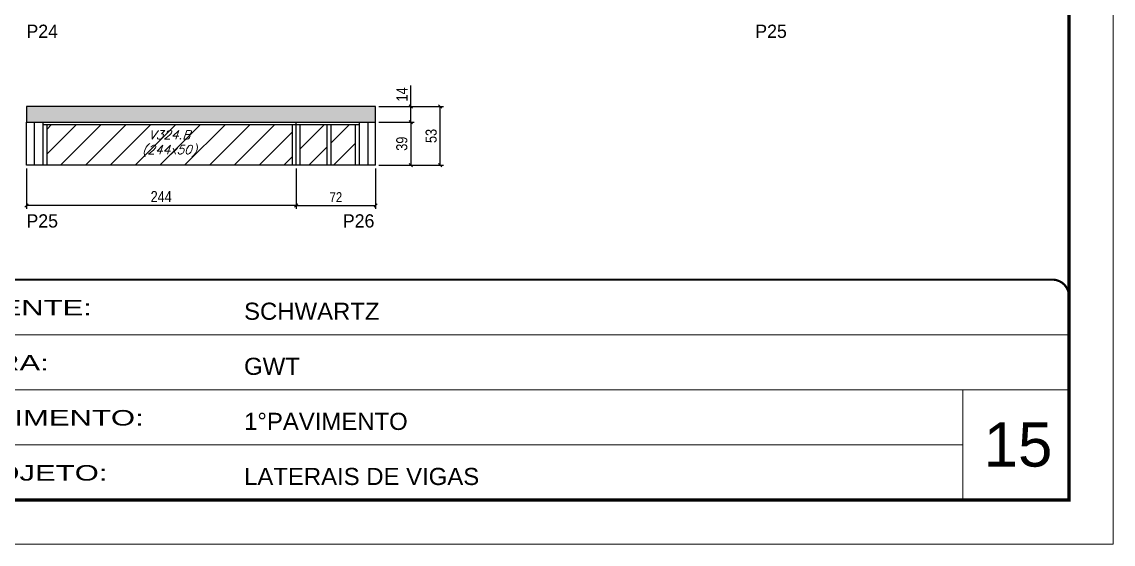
# Model space of a CAD drawing. Extents: x 13154 to 22413, y 1253 to 30260.
# Drawn here: x 16836 to 17823, y 25373 to 25846 of the extents above; entities that cross this region are included whole.
import ezdxf

# ---------------------------------------------------------------- set-up
doc = ezdxf.new("R2010")
doc.units = 0
doc.linetypes.add('CONTINUO', pattern=[0])
doc.linetypes.add('DASHED', pattern=[0.75, 0.5, -0.25])
for name, color, linetype in [('5', 5, 'Continuous'), ('COTA', 241, 'Continuous'), ('Painéis', 200, 'Continuous'), ('SARR_2.2x7', 40, 'Continuous'), ('SARR_3.5x7', 81, 'Continuous'), ('texto', 7, 'Continuous')]:
    doc.layers.add(name, color=color, linetype=linetype)
for name, color, linetype, lineweight in [('CARIMBO', 255, 'Continuous', 9), ('Folhas', 255, 'Continuous', 9), ('Hachura', 251, 'Continuous', 9), ('SARRAFO DE PRESSAO', 251, 'DASHED', 9)]:
    doc.layers.add(name, color=color, linetype=linetype, lineweight=lineweight)
doc.styles.add('ARIAL', font='arial.ttf')
doc.styles.add('COTA TECNICA', font='techl___.ttf', dxfattribs={"height": 10})
doc.styles.add('COTA TECNICA-50', font='techl___.ttf', dxfattribs={"height": 9})
doc.styles.add('Romans', font='romans.shx')
doc.styles.add('ROMAS860', font='ROMAS860.SHX')
doc.styles.add('Tecnologia', font='')
doc.styles.get('Tecnologia').set_extended_font_data('Forgotten Futurist')
doc.dimstyles.new('COTA PAINEL-50', dxfattribs={"dimtxt": 9, "dimasz": 3, "dimexe": 3, "dimexo": 3, "dimgap": 3, "dimtad": 1, "dimdec": 1, "dimzin": 12, "dimdsep": 46, "dimtxsty": 'COTA TECNICA-50', "dimblk1": 'OBLIQUE', "dimblk2": 'OBLIQUE', "dimsah": 1, "dimcen": 0.9, "dimclrd": 4, "dimclre": 4, "dimclrt": 240, "dimadec": 1, "dimazin": 3, "dimtfac": 1, "dimtdec": 1, "dimtmove": 0, "dimatfit": 3, "dimfxl": 1, "dimtolj": 1, "dimtzin": 12, "dimarcsym": 0})
doc.dimstyles.new('PAINEL', dxfattribs={"dimtxt": 10, "dimasz": 3, "dimexe": 3, "dimexo": 3, "dimgap": 3, "dimtad": 1, "dimdec": 1, "dimzin": 12, "dimdsep": 46, "dimtxsty": 'COTA TECNICA', "dimblk1": 'OBLIQUE', "dimblk2": 'OBLIQUE', "dimsah": 1, "dimcen": 0.9, "dimclrd": 4, "dimclre": 4, "dimclrt": 240, "dimadec": 1, "dimazin": 3, "dimtfac": 1, "dimtdec": 1, "dimtmove": 0, "dimatfit": 3, "dimfxl": 1, "dimtolj": 1, "dimtzin": 12, "dimarcsym": 0})

# ---------------------------------------------------------------- blocks, each defined once
blk = doc.blocks.new('9999999999')
at = {"color": 30, "linetype": 'CONTINUO'}
for p, q in [((98564.56, 34379.64), (99583.98, 34379.64)), ((98564.56, 34329.83), (99487.98, 34329.83)), ((99583.98, 34329.83), (99487.98, 34329.83)), ((99487.98, 34329.83), (99487.98, 34230.21)), ((98564.56, 34280.02), (99487.98, 34280.02))]:
    blk.add_line(p, q, dxfattribs=at)
at = {"color": 30, "linetype": 'CONTINUO', "const_width": 2}
blk.add_lwpolyline([(99583.98, 34230.21), (99583.98, 34414.45, 0.414214), (99568.98, 34429.45), (98228.98, 34429.45, 0.414214), (98213.98, 34414.45), (98213.98, 34245.21, 0.414214), (98228.98, 34230.21), (99583.98, 34230.21)], format="xyb", dxfattribs=at)
at = {"layer": 'Folhas'}
blk.add_lwpolyline([(98138.98, 34190.21), (99623.98, 34190.21), (99623.98, 35240.21), (98138.98, 35240.21)], close=True, dxfattribs=at)
at = {"layer": 'Folhas', "color": 30, "const_width": 3}
blk.add_lwpolyline([(98213.98, 34230.21), (99583.98, 34230.21), (99583.98, 35200.21), (98213.98, 35200.21)], close=True, dxfattribs=at)
at = {"color": 7, "linetype": 'Continuous', "ltscale": 5, "style": 'ARIAL'}
for s, height, p in [('SCHWARTZ', 15.483, (98837.68, 34393.13)), ('GWT', 15.483, (98837.68, 34343.32)), ('1°PAVIMENTO', 15.4829, (98837.68, 34293.51)), ('LATERAIS DE VIGAS', 15.4829, (98837.68, 34243.7))]:
    blk.add_text(s, height=height, dxfattribs=at).set_placement(p)
at = {"layer": 'Folhas', "color": 7, "style": 'Tecnologia', "width": 1.5}
for s, p in [('CLIENTE:', (98573.65, 34397.17)), ('OBRA:', (98573.65, 34347.31)), ('PAVIMENTO:', (98573.65, 34297.5)), ('PROJETO:', (98573.65, 34247.69))]:
    blk.add_text(s, height=14, dxfattribs=at).set_placement(p)
blk = doc.blocks.new('_Oblique')
at = {"color": 0, "linetype": 'ByBlock', "lineweight": -2}
blk.add_line((-0.5, -0.5), (0.5, 0.5), dxfattribs=at)
blk = doc.blocks.new('*D1436')
at = {"layer": 'COTA', "color": 4, "linetype": 'ByBlock', "lineweight": -2, "transparency": 16777216}
for p, q in [((17083.63, 25713.13), (17083.63, 25676.68)), ((17155.63, 25713.13), (17155.63, 25676.68)), ((17083.63, 25679.68), (17155.63, 25679.68))]:
    blk.add_line(p, q, dxfattribs=at)
at = {"layer": 'Defpoints', "color": 0, "linetype": 'ByBlock', "transparency": 16777216}
for p in [(17083.63, 25716.13), (17155.63, 25716.13), (17155.63, 25679.68)]:
    blk.add_point(p, dxfattribs=at)
at = {"layer": 'COTA', "color": 4, "linetype": 'ByBlock', "lineweight": -2, "transparency": 16777216, "xscale": 3, "yscale": 3, "zscale": 3, "rotation": 180}
blk.add_blockref('_Oblique', (17083.63, 25679.68), dxfattribs=at)
at = {"layer": 'COTA', "color": 4, "linetype": 'ByBlock', "lineweight": -2, "transparency": 16777216, "xscale": 3, "yscale": 3, "zscale": 3}
blk.add_blockref('_Oblique', (17155.63, 25679.68), dxfattribs=at)
at = {"layer": 'COTA', "color": 240, "linetype": 'ByBlock', "transparency": 16777216, "insert": (17119.63, 25687.25), "char_height": 9, "attachment_point": 5, "style": 'COTA TECNICA-50'}
blk.add_mtext('\\A1;72', dxfattribs=at)
blk = doc.blocks.new('*D1437')
at = {"layer": 'COTA', "color": 4, "linetype": 'ByBlock', "lineweight": -2, "transparency": 16777216}
for p, q in [((16839.63, 25713.13), (16839.63, 25676.68)), ((17083.63, 25713.13), (17083.63, 25676.68)), ((17083.63, 25679.68), (16839.63, 25679.68))]:
    blk.add_line(p, q, dxfattribs=at)
at = {"layer": 'Defpoints', "color": 0, "linetype": 'ByBlock', "transparency": 16777216}
for p in [(16839.63, 25716.13), (17083.63, 25716.13), (16839.63, 25679.68)]:
    blk.add_point(p, dxfattribs=at)
at = {"layer": 'COTA', "color": 4, "linetype": 'ByBlock', "lineweight": -2, "transparency": 16777216, "xscale": 3, "yscale": 3, "zscale": 3, "rotation": 180}
blk.add_blockref('_Oblique', (16839.63, 25679.68), dxfattribs=at)
at = {"layer": 'COTA', "color": 4, "linetype": 'ByBlock', "lineweight": -2, "transparency": 16777216, "xscale": 3, "yscale": 3, "zscale": 3}
blk.add_blockref('_Oblique', (17083.63, 25679.68), dxfattribs=at)
at = {"layer": 'COTA', "color": 240, "linetype": 'ByBlock', "transparency": 16777216, "insert": (16961.63, 25687.76), "char_height": 10, "attachment_point": 5, "style": 'COTA TECNICA'}
blk.add_mtext('\\A1;244', dxfattribs=at)
blk = doc.blocks.new('*D1438')
at = {"layer": 'COTA', "color": 4, "linetype": 'ByBlock', "lineweight": -2, "transparency": 16777216}
for p, q in [((17158.63, 25755.13), (17190.55, 25755.13)), ((17187.55, 25755.13), (17187.55, 25716.13)), ((17158.63, 25716.13), (17190.55, 25716.13))]:
    blk.add_line(p, q, dxfattribs=at)
at = {"layer": 'Defpoints', "color": 0, "linetype": 'ByBlock', "transparency": 16777216}
for p in [(17155.63, 25755.13), (17155.63, 25716.13), (17187.55, 25716.13)]:
    blk.add_point(p, dxfattribs=at)
at = {"layer": 'COTA', "color": 4, "linetype": 'ByBlock', "lineweight": -2, "transparency": 16777216, "xscale": 3, "yscale": 3, "zscale": 3}
for p, rotation in [((17187.55, 25755.13), 90), ((17187.55, 25716.13), 270)]:
    blk.add_blockref('_Oblique', p, dxfattribs=dict(at, rotation=rotation))
at = {"layer": 'COTA', "color": 240, "linetype": 'ByBlock', "transparency": 16777216, "insert": (17179.3, 25735.63), "char_height": 10, "attachment_point": 5, "rotation": 90, "style": 'COTA TECNICA'}
blk.add_mtext('\\A1;39', dxfattribs=at)
blk = doc.blocks.new('*D1439')
at = {"layer": 'COTA', "color": 4, "lineweight": -2, "transparency": 16777216}
for p, q in [((17187.55, 25769.13), (17187.55, 25788.24)), ((17158.63, 25769.13), (17190.55, 25769.13)), ((17187.55, 25755.13), (17187.55, 25769.13)), ((17158.63, 25755.13), (17190.55, 25755.13))]:
    blk.add_line(p, q, dxfattribs=at)
at = {"layer": 'Defpoints', "color": 0, "transparency": 16777216}
for p in [(17155.63, 25769.13), (17187.55, 25769.13), (17155.63, 25755.13)]:
    blk.add_point(p, dxfattribs=at)
at = {"layer": 'COTA', "color": 4, "lineweight": -2, "transparency": 16777216, "xscale": 3, "yscale": 3, "zscale": 3}
for p, rotation in [((17187.55, 25769.13), 90), ((17187.55, 25755.13), 270)]:
    blk.add_blockref('_Oblique', p, dxfattribs=dict(at, rotation=rotation))
at = {"layer": 'COTA', "color": 240, "transparency": 16777216, "insert": (17179.47, 25780.18), "char_height": 10, "attachment_point": 5, "rotation": 90, "style": 'COTA TECNICA'}
blk.add_mtext('\\A1;14', dxfattribs=at)
blk = doc.blocks.new('*D1440')
at = {"layer": 'COTA', "color": 4, "lineweight": -2, "transparency": 16777216}
for p, q in [((17158.63, 25769.13), (17217.1, 25769.13)), ((17214.1, 25716.13), (17214.1, 25769.13)), ((17158.63, 25716.13), (17217.1, 25716.13))]:
    blk.add_line(p, q, dxfattribs=at)
at = {"layer": 'Defpoints', "color": 0, "transparency": 16777216}
for p in [(17155.63, 25769.13), (17214.1, 25769.13), (17155.63, 25716.13)]:
    blk.add_point(p, dxfattribs=at)
at = {"layer": 'COTA', "color": 4, "lineweight": -2, "transparency": 16777216, "xscale": 3, "yscale": 3, "zscale": 3}
for p, rotation in [((17214.1, 25769.13), 90), ((17214.1, 25716.13), 270)]:
    blk.add_blockref('_Oblique', p, dxfattribs=dict(at, rotation=rotation))
at = {"layer": 'COTA', "color": 240, "transparency": 16777216, "insert": (17205.88, 25742.63), "char_height": 10, "attachment_point": 5, "rotation": 90, "style": 'COTA TECNICA'}
blk.add_mtext('\\A1;53', dxfattribs=at)

msp = doc.modelspace()

# ---------------------------------------------------------------- hatches: boundary and pattern name
at = {"layer": 'COTA'}
h = msp.add_hatch(dxfattribs=at)
h.set_pattern_fill('AR-CONC', color=256, scale=0.03)
h.set_pattern_definition([(50, (0, -36.628), (5.4655401, -0.47817257), [0.5715, -6.2865]), (355, (0, -36.628), (-1.0573026, 5.7317054), [0.4572, -5.0292175]), (100.451445, (0.4555, -36.668), (4.4082374, 5.2535326), [0.4857003, -5.3427073]), (46.1842, (0, -35.104), (8.1323712, -1.2612698), [0.85725, -9.42975]), (96.635558, (0.678, -35.209), (7.122124, 7.4227837), [0.7285507, -8.0140682]), (351.18415, (0, -35.104), (7.122124, 7.4227837), [0.685799, -7.543792]), (21, (0.762, -35.485), (4.54843174, -3.06795595), [0.5715, -6.2865]), (326, (0.762, -35.485), (1.8540609, 5.525639), [0.4572, -5.0292]), (71.451445, (1.141, -35.741), (6.4024926, 2.4576831), [0.4857003, -5.3426981]), (37.5, (0, -36.6282), (0.0926581, 2.53665117), [0, -4.96824, 0, -5.1054, 0, -5.04825]), (7.5, (0, -36.6282), (2.00458988, 3.00541724), [0, -2.91084, 0, -4.85394, 0, -1.92405]), (327.5, (-1.6993, -36.6282), (4.06771786, -0.17186232), [0, -1.905, 0, -5.9436, 0, -7.8867]), (317.5, (-2.4613, -36.6282), (4.44387544, 0.76279473), [0, -2.4765, 0, -3.94716, 0, -5.6007])])
h.paths.add_polyline_path([(16839.63, 25769.13), (16839.63, 25755.13), (17155.63, 25755.13), (17155.63, 25769.13)])
at = {"layer": 'Hachura', "linetype": 'ByBlock'}
h = msp.add_hatch(dxfattribs=at)
h.set_pattern_fill('ANSI31', color=256, scale=5)
h.paths.add_polyline_path([(17080.13, 25716.13), (17080.13, 25752.93), (16858.13, 25752.93), (16858.13, 25716.13)])
h.paths.add_polyline_path([(17111.44, 25752.93), (17087.13, 25752.93), (17087.13, 25716.13), (17111.44, 25716.13)])
h.paths.add_polyline_path([(17114.94, 25716.13), (17137.13, 25716.13), (17137.13, 25752.93), (17114.94, 25752.93)])

# ---------------------------------------------------------------- linework, layer by layer
at = {"layer": 'COTA'}
for p, q in [((17155.63, 25769.13), (16839.63, 25769.13)), ((16839.63, 25769.13), (16839.63, 25755.13)), ((17155.63, 25755.13), (17155.63, 25769.13))]:
    msp.add_line(p, q, dxfattribs=at)
at = {"layer": 'Painéis', "linetype": 'Continuous'}
for p, q in [((16839.63, 25716.13), (16839.63, 25755.13)), ((16839.63, 25755.13), (17155.63, 25755.13)), ((17083.63, 25716.13), (17083.63, 25755.13)), ((17155.63, 25716.13), (17155.63, 25755.13)), ((17155.63, 25716.13), (16839.63, 25716.13))]:
    msp.add_line(p, q, dxfattribs=at)
at = {"layer": 'SARR_2.2x7', "linetype": 'Continuous'}
for p, q in [((16846.63, 25755.13), (16846.63, 25716.13)), ((16854.63, 25752.93), (17083.63, 25752.93)), ((17083.63, 25752.93), (17140.63, 25752.93)), ((17148.63, 25755.13), (17148.63, 25716.13))]:
    msp.add_line(p, q, dxfattribs=at)
at = {"layer": 'SARR_3.5x7'}
for p, q in [((16854.63, 25755.13), (16854.63, 25716.13)), ((16858.13, 25752.93), (16858.13, 25716.13)), ((17080.13, 25752.93), (17080.13, 25716.13)), ((17087.13, 25752.93), (17087.13, 25716.13)), ((17111.44, 25752.93), (17111.44, 25716.13)), ((17114.94, 25752.93), (17114.94, 25716.13)), ((17137.13, 25752.93), (17137.13, 25716.13)), ((17140.63, 25755.13), (17140.63, 25716.13))]:
    msp.add_line(p, q, dxfattribs=at)

# ---------------------------------------------------------------- block references
at = {"layer": 'SARRAFO DE PRESSAO', "color": 6, "linetype": 'ByBlock'}
msp.add_blockref('9999999999', (-81801.1, -8816.76), dxfattribs=at)

# ---------------------------------------------------------------- texts
at = {"layer": '5', "linetype": 'Continuous', "style": 'ROMAS860'}
for s, p in [('P24', (16839.68, 25831.29)), ('P25', (17499.09, 25831.29)), ('P25', (16839.68, 25659.79)), ('P26', (17125.93, 25659.79))]:
    msp.add_text(s, height=12, rotation=0.00004, dxfattribs=at).set_placement(p)
at = {"layer": 'CARIMBO', "style": 'ARIAL'}
msp.add_text('15', height=40, dxfattribs=at).set_placement((17705.74, 25443.59))
at = {"layer": 'texto', "color": 2, "insert": (16969.13, 25735.63), "char_height": 8, "attachment_point": 5, "style": 'Romans'}
msp.add_mtext('{\\Q19;\\C256;V324.B^J(244x50)}', dxfattribs=at)

# ---------------------------------------------------------------- dimensions: what is measured, and where the dimension line sits
at = {"layer": 'COTA'}
for base, p1, picture, middle in [((17187.55, 25769.13), (17155.63, 25755.13), '*D1439', (17179.47, 25780.18)), ((17214.1, 25769.13), (17155.63, 25716.13), '*D1440', (17205.88, 25742.63))]:
    dim = msp.add_linear_dim(base=base, p1=p1, p2=(17155.63, 25769.13), angle=90, dimstyle='PAINEL', dxfattribs=at)
    dim.commit()
    dim.dimension.update_dxf_attribs({"geometry": picture, "text_midpoint": middle})
at = {"layer": 'COTA', "linetype": 'ByBlock'}
for base, p1, p2, angle, picture, middle in [((17187.55, 25716.13), (17155.63, 25755.13), (17155.63, 25716.13), 90, '*D1438', (17179.3, 25735.63)), ((16839.63, 25679.68), (17083.63, 25716.13), (16839.63, 25716.13), 180, '*D1437', (16961.63, 25687.76))]:
    dim = msp.add_linear_dim(base=base, p1=p1, p2=p2, angle=angle, dimstyle='PAINEL', dxfattribs=at)
    dim.commit()
    dim.dimension.update_dxf_attribs({"geometry": picture, "text_midpoint": middle})
dim = msp.add_linear_dim(base=(17155.63, 25679.68), p1=(17083.63, 25716.13), p2=(17155.63, 25716.13), angle=180, dimstyle='COTA PAINEL-50', override={"dimarcsym": 1}, dxfattribs=at)
dim.commit()
dim.dimension.update_dxf_attribs({"geometry": '*D1436', "text_midpoint": (17119.63, 25687.25)})

doc.saveas('drawing.dxf')
